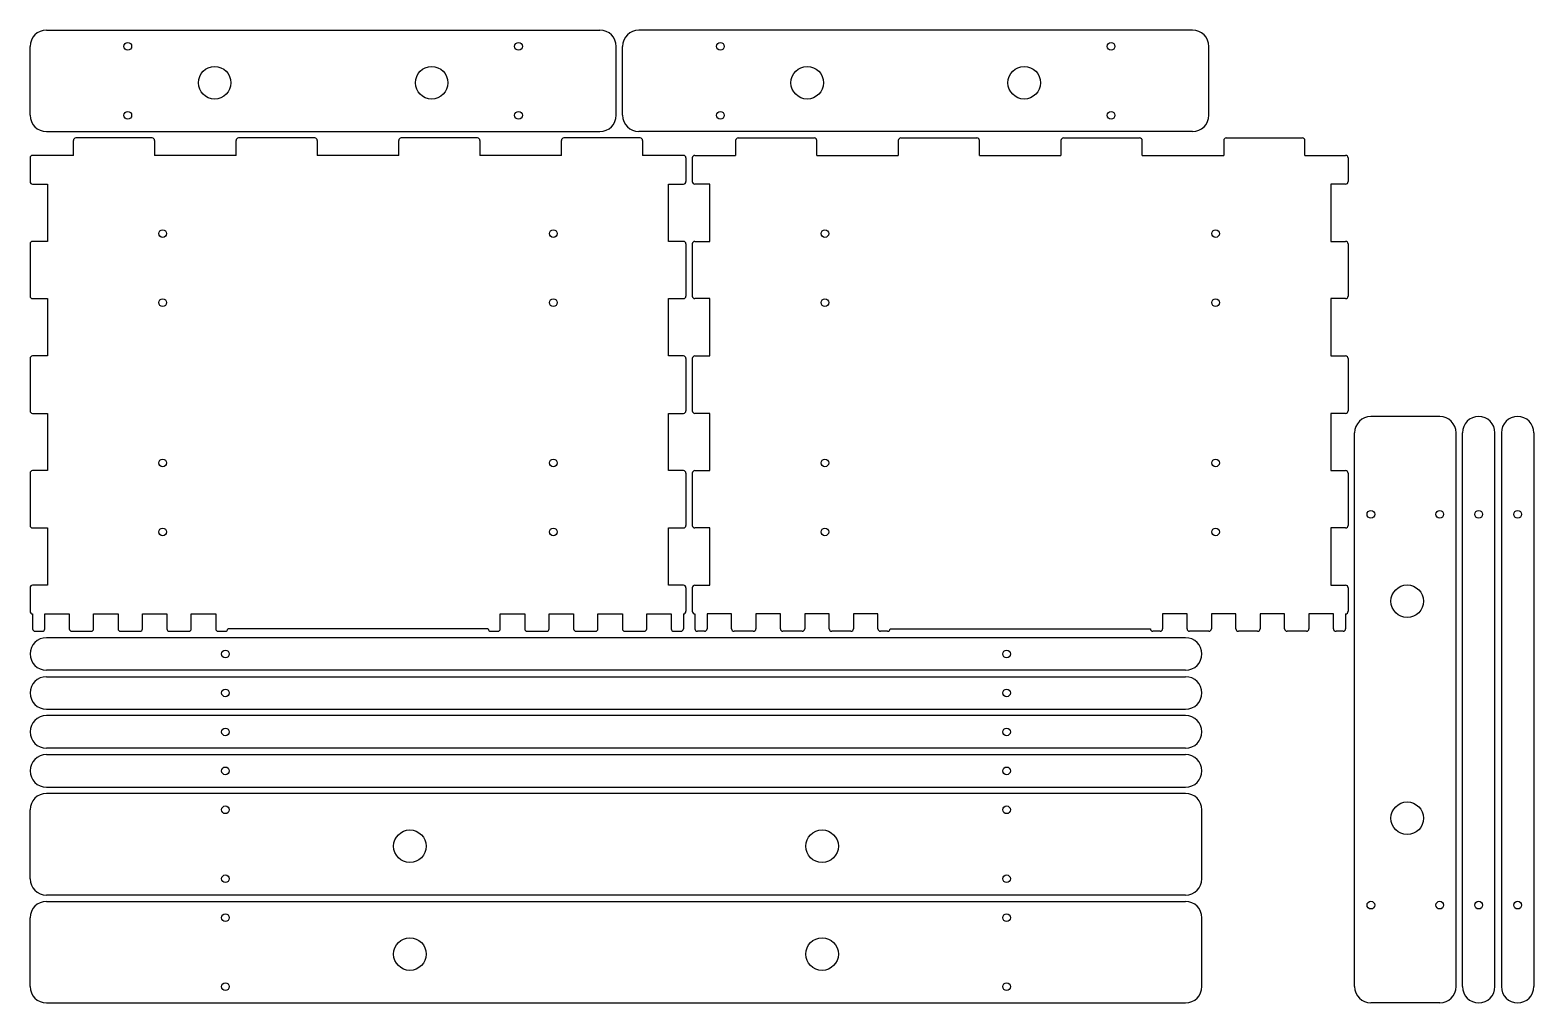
# Model space of a CAD drawing. Header units: millimetres. Extents: x 0 to 1174, y 0 to 759.
import ezdxf

# ---------------------------------------------------------------- set-up
doc = ezdxf.new("R2010")
doc.units = ezdxf.units.MM
doc.layers.add('SheetCutProfiles', color=7, linetype='CONTINUOUS')

msp = doc.modelspace()

# ---------------------------------------------------------------- linework, layer by layer
at = {"layer": 'SheetCutProfiles'}
for p, q in [((12.7, 759.2), (444.9, 759.2)), ((907.5, 759.2), (475.3, 759.2)), ((0, 692.7), (0, 746.5)), ((457.6, 692.7), (457.6, 746.5)), ((462.6, 692.7), (462.6, 746.5)), ((920.2, 692.7), (920.2, 746.5)), ((12.7, 680), (444.9, 680)), ((33.8, 661.4), (33.8, 673)), ((95.2, 675), (35.8, 675)), ((97.2, 673), (97.2, 661.4)), ((160.8, 661.4), (160.8, 673)), ((222.2, 675), (162.8, 675)), ((224.2, 673), (224.2, 661.4)), ((287.8, 661.4), (287.8, 673)), ((349.2, 675), (289.8, 675)), ((351.2, 673), (351.2, 661.4)), ((414.8, 661.4), (414.8, 673)), ((476.2, 675), (416.8, 675)), ((907.5, 680), (475.3, 680)), ((478.2, 673), (478.2, 661.4)), ((550.8, 673), (550.8, 661.4)), ((552.8, 675), (612.2, 675)), ((614.2, 661.4), (614.2, 673)), ((677.8, 673), (677.8, 661.4)), ((679.8, 675), (739.2, 675)), ((741.2, 661.4), (741.2, 673)), ((804.8, 673), (804.8, 661.4)), ((806.8, 675), (866.2, 675)), ((868.2, 661.4), (868.2, 673)), ((931.8, 673), (931.8, 661.4)), ((933.8, 675), (993.2, 675)), ((995.2, 661.4), (995.2, 673)), ((0, 659.4), (0, 641)), ((33.8, 661.4), (2, 661.4)), ((160.8, 661.4), (97.2, 661.4)), ((287.8, 661.4), (224.2, 661.4)), ((414.8, 661.4), (351.2, 661.4)), ((510, 661.4), (478.2, 661.4)), ((512, 659.4), (512, 641)), ((517, 659.4), (517, 641)), ((519, 661.4), (550.8, 661.4)), ((614.2, 661.4), (677.8, 661.4)), ((741.2, 661.4), (804.8, 661.4)), ((868.2, 661.4), (931.8, 661.4)), ((995.2, 661.4), (1027, 661.4)), ((1029, 659.4), (1029, 641)), ((2, 639), (13.6, 639)), ((13.6, 639), (13.6, 594.3)), ((498.4, 639), (510, 639)), ((498.4, 594.3), (498.4, 639)), ((530.6, 639), (519, 639)), ((530.6, 594.3), (530.6, 639)), ((1015.4, 639), (1015.4, 594.3)), ((1027, 639), (1015.4, 639)), ((0, 592.3), (0, 551.6)), ((13.6, 594.3), (2, 594.3)), ((510, 594.3), (498.4, 594.3)), ((512, 592.3), (512, 551.6)), ((517, 592.3), (517, 551.6)), ((519, 594.3), (530.6, 594.3)), ((1015.4, 594.3), (1027, 594.3)), ((1029, 592.3), (1029, 551.6)), ((2, 549.6), (13.6, 549.6)), ((13.6, 549.6), (13.6, 504.9)), ((498.4, 549.6), (510, 549.6)), ((498.4, 504.9), (498.4, 549.6)), ((530.6, 549.6), (519, 549.6)), ((530.6, 504.9), (530.6, 549.6)), ((1015.4, 549.6), (1015.4, 504.9)), ((1027, 549.6), (1015.4, 549.6)), ((13.6, 504.9), (2, 504.9)), ((510, 504.9), (498.4, 504.9)), ((519, 504.9), (530.6, 504.9)), ((1015.4, 504.9), (1027, 504.9)), ((0, 502.9), (0, 462.1)), ((512, 502.9), (512, 462.1)), ((517, 502.9), (517, 462.1)), ((1029, 502.9), (1029, 462.1)), ((2, 460.1), (13.6, 460.1)), ((13.6, 460.1), (13.6, 415.4)), ((498.4, 460.1), (510, 460.1)), ((498.4, 415.4), (498.4, 460.1)), ((530.6, 460.1), (519, 460.1)), ((530.6, 415.4), (530.6, 460.1)), ((1015.4, 460.1), (1015.4, 415.4)), ((1027, 460.1), (1015.4, 460.1)), ((1100.5, 457.6), (1046.7, 457.6)), ((1034, 12.7), (1034, 444.9)), ((1113.2, 12.7), (1113.2, 444.9)), ((1118.2, 12.7), (1118.2, 444.9)), ((1143.6, 12.7), (1143.6, 444.9)), ((1148.6, 444.9), (1148.6, 12.7)), ((1174, 444.9), (1174, 12.7)), ((0, 413.4), (0, 372.7)), ((13.6, 415.4), (2, 415.4)), ((510, 415.4), (498.4, 415.4)), ((512, 413.4), (512, 372.7)), ((517, 413.4), (517, 372.7)), ((519, 415.4), (530.6, 415.4)), ((1015.4, 415.4), (1027, 415.4)), ((1029, 413.4), (1029, 372.7)), ((2, 370.7), (13.6, 370.7)), ((13.6, 370.7), (13.6, 326)), ((498.4, 370.7), (510, 370.7)), ((498.4, 326), (498.4, 370.7)), ((530.6, 370.7), (519, 370.7)), ((530.6, 326), (530.6, 370.7)), ((1015.4, 370.7), (1015.4, 326)), ((1027, 370.7), (1015.4, 370.7)), ((0, 324), (0, 305.6)), ((13.6, 326), (2, 326)), ((510, 326), (498.4, 326)), ((512, 324), (512, 305.6)), ((517, 324), (517, 305.6)), ((519, 326), (530.6, 326)), ((1015.4, 326), (1027, 326)), ((1029, 324), (1029, 305.6)), ((2, 303.6), (2, 292)), ((11.5, 303.6), (30.6, 303.6)), ((11.5, 292), (11.5, 303.6)), ((30.6, 303.6), (30.6, 292)), ((49.6, 303.6), (68.7, 303.6)), ((49.6, 292), (49.6, 303.6)), ((68.7, 303.6), (68.7, 292)), ((87.7, 303.6), (106.8, 303.6)), ((87.7, 292), (87.7, 303.6)), ((106.8, 303.6), (106.8, 292)), ((125.8, 303.6), (144.9, 303.6)), ((125.8, 292), (125.8, 303.6)), ((144.9, 303.6), (144.9, 292)), ((367.1, 303.6), (386.2, 303.6)), ((367.1, 292), (367.1, 303.6)), ((386.2, 303.6), (386.2, 292)), ((405.2, 303.6), (424.3, 303.6)), ((405.2, 292), (405.2, 303.6)), ((424.3, 303.6), (424.3, 292)), ((443.3, 303.6), (462.4, 303.6)), ((443.3, 292), (443.3, 303.6)), ((462.4, 303.6), (462.4, 292)), ((481.4, 303.6), (500.5, 303.6)), ((481.4, 292), (481.4, 303.6)), ((500.5, 303.6), (500.5, 292)), ((510, 303.6), (510, 292)), ((519, 303.6), (519, 292)), ((528.5, 303.6), (528.5, 292)), ((547.6, 303.6), (528.5, 303.6)), ((547.6, 292), (547.6, 303.6)), ((566.6, 303.6), (566.6, 292)), ((585.7, 303.6), (566.6, 303.6)), ((585.7, 292), (585.7, 303.6)), ((604.7, 303.6), (604.7, 292)), ((623.8, 303.6), (604.7, 303.6)), ((623.8, 292), (623.8, 303.6)), ((642.8, 303.6), (642.8, 292)), ((661.9, 303.6), (642.8, 303.6)), ((661.9, 292), (661.9, 303.6)), ((884.1, 303.6), (884.1, 292)), ((903.2, 303.6), (884.1, 303.6)), ((903.2, 292), (903.2, 303.6)), ((922.2, 303.6), (922.2, 292)), ((941.3, 303.6), (922.2, 303.6)), ((941.3, 292), (941.3, 303.6)), ((960.3, 303.6), (960.3, 292)), ((979.4, 303.6), (960.3, 303.6)), ((979.4, 292), (979.4, 303.6)), ((998.4, 303.6), (998.4, 292)), ((1017.5, 303.6), (998.4, 303.6)), ((1017.5, 292), (1017.5, 303.6)), ((1027, 303.6), (1027, 292)), ((4, 290), (9.5, 290)), ((902.1, 285), (12.7, 285)), ((32.6, 290), (47.6, 290)), ((70.7, 290), (85.7, 290)), ((108.8, 290), (123.8, 290)), ((146.9, 290), (152.4, 290)), ((357.6, 292), (154.4, 292)), ((359.6, 290), (365.1, 290)), ((388.2, 290), (403.2, 290)), ((426.3, 290), (441.3, 290)), ((464.4, 290), (479.4, 290)), ((502.5, 290), (508, 290)), ((526.5, 290), (521, 290)), ((564.6, 290), (549.6, 290)), ((602.7, 290), (587.7, 290)), ((640.8, 290), (625.8, 290)), ((669.4, 290), (663.9, 290)), ((671.4, 292), (874.6, 292)), ((882.1, 290), (876.6, 290)), ((920.2, 290), (905.2, 290)), ((958.3, 290), (943.3, 290)), ((996.4, 290), (981.4, 290)), ((1025, 290), (1019.5, 290)), ((902.1, 259.6), (12.7, 259.6)), ((12.7, 254.6), (902.1, 254.6)), ((12.7, 229.2), (902.1, 229.2)), ((902.1, 224.2), (12.7, 224.2)), ((902.1, 198.8), (12.7, 198.8)), ((12.7, 193.8), (902.1, 193.8)), ((12.7, 168.4), (902.1, 168.4)), ((902.1, 163.4), (12.7, 163.4)), ((0, 96.9), (0, 150.7)), ((914.8, 96.9), (914.8, 150.7)), ((902.1, 84.2), (12.7, 84.2)), ((12.7, 79.2), (902.1, 79.2)), ((0, 12.7), (0, 66.5)), ((914.8, 12.7), (914.8, 66.5)), ((12.7, 0), (902.1, 0)), ((1100.5, 0), (1046.7, 0))]:
    msp.add_line(p, q, dxfattribs=at)
for centre, radius in [((76.3, 746.5), 3), ((381.3, 746.5), 3), ((538.9, 746.5), 3), ((843.9, 746.5), 3), ((144.1, 718.1), 12.7), ((313.5, 718.1), 12.7), ((606.7, 718.1), 12.7), ((776.1, 718.1), 12.7), ((76.3, 692.7), 3), ((381.3, 692.7), 3), ((538.9, 692.7), 3), ((843.9, 692.7), 3), ((103.5, 600.4), 3), ((408.5, 600.4), 3), ((620.5, 600.4), 3), ((925.5, 600.4), 3), ((103.5, 546.5), 3), ((408.5, 546.5), 3), ((620.5, 546.5), 3), ((925.5, 546.5), 3), ((103.5, 421.4), 3), ((408.5, 421.4), 3), ((620.5, 421.4), 3), ((925.5, 421.4), 3), ((1046.7, 381.3), 3), ((1100.5, 381.3), 3), ((1130.9, 381.3), 3), ((1161.3, 381.3), 3), ((103.5, 367.6), 3), ((408.5, 367.6), 3), ((620.5, 367.6), 3), ((925.5, 367.6), 3), ((1075.1, 313.5), 12.7), ((152.5, 272.3), 3), ((762.3, 272.3), 3), ((152.5, 241.9), 3), ((762.3, 241.9), 3), ((152.5, 211.5), 3), ((762.3, 211.5), 3), ((152.5, 181.1), 3), ((762.3, 181.1), 3), ((152.5, 150.7), 3), ((762.3, 150.7), 3), ((1075.1, 144.1), 12.7), ((296.5, 122.3), 12.7), ((618.3, 122.3), 12.7), ((152.5, 96.9), 3), ((762.3, 96.9), 3), ((1046.7, 76.3), 3), ((1100.5, 76.3), 3), ((1130.9, 76.3), 3), ((1161.3, 76.3), 3), ((152.5, 66.5), 3), ((762.3, 66.5), 3), ((296.5, 38.1), 12.7), ((618.3, 38.1), 12.7), ((152.5, 12.7), 3), ((762.3, 12.7), 3)]:
    msp.add_circle(centre, radius, dxfattribs=at)
for centre, radius, start, end in [((12.7, 746.5), 12.7, 90, 180), ((444.9, 746.5), 12.7, 0, 90), ((475.3, 746.5), 12.7, 90, 180), ((907.5, 746.5), 12.7, 0, 90), ((12.7, 692.7), 12.7, 180, -90), ((444.9, 692.7), 12.7, -90, 0), ((475.3, 692.7), 12.7, 180, -90), ((907.5, 692.7), 12.7, -90, 0), ((35.8, 673), 2, 90, 180), ((95.2, 673), 2, 0, 90), ((162.8, 673), 2, 90, 180), ((222.2, 673), 2, 0, 90), ((289.8, 673), 2, 90, 180), ((349.2, 673), 2, 0, 90), ((416.8, 673), 2, 90, 180), ((476.2, 673), 2, 0, 90), ((552.8, 673), 2, 90, 180), ((612.2, 673), 2, 0, 90), ((679.8, 673), 2, 90, 180), ((739.2, 673), 2, 0, 90), ((806.8, 673), 2, 90, 180), ((866.2, 673), 2, 0, 90), ((933.8, 673), 2, 90, 180), ((993.2, 673), 2, 0, 90), ((2, 659.4), 2, 90, 180), ((510, 659.4), 2, 0, 90), ((519, 659.4), 2, 90, 180), ((1027, 659.4), 2, 0, 90), ((2, 641), 2, 180, -90), ((510, 641), 2, -90, 0), ((519, 641), 2, 180, -90), ((1027, 641), 2, -90, 0), ((2, 592.3), 2, 90, 180), ((510, 592.3), 2, 0, 90), ((519, 592.3), 2, 90, 180), ((1027, 592.3), 2, 0, 90), ((2, 551.6), 2, 180, -90), ((510, 551.6), 2, -90, 0), ((519, 551.6), 2, 180, -90), ((1027, 551.6), 2, -90, 0), ((2, 502.9), 2, 90, 180), ((510, 502.9), 2, 0, 90), ((519, 502.9), 2, 90, 180), ((1027, 502.9), 2, 0, 90), ((2, 462.1), 2, 180, -90), ((510, 462.1), 2, -90, 0), ((519, 462.1), 2, 180, -90), ((1027, 462.1), 2, -90, 0), ((1046.7, 444.9), 12.7, 90, 180), ((1100.5, 444.9), 12.7, 0, 90), ((1130.9, 444.9), 12.7, 0, 180), ((1161.3, 444.9), 12.7, 0, 180), ((2, 413.4), 2, 90, 180), ((510, 413.4), 2, 0, 90), ((519, 413.4), 2, 90, 180), ((1027, 413.4), 2, 0, 90), ((2, 372.7), 2, 180, -90), ((510, 372.7), 2, -90, 0), ((519, 372.7), 2, 180, -90), ((1027, 372.7), 2, -90, 0), ((2, 324), 2, 90, 180), ((510, 324), 2, 0, 90), ((519, 324), 2, 90, 180), ((1027, 324), 2, 0, 90), ((2, 305.6), 2, 180, -90), ((510, 305.6), 2, -90, 0), ((519, 305.6), 2, 180, -90), ((1027, 305.6), 2, -90, 0), ((12.7, 272.3), 12.7, 90, -90), ((4, 292), 2, 180, -90), ((9.5, 292), 2, -90, 0), ((32.6, 292), 2, 180, -90), ((47.6, 292), 2, -90, 0), ((70.7, 292), 2, 180, -90), ((85.7, 292), 2, -90, 0), ((108.8, 292), 2, 180, -90), ((123.8, 292), 2, -90, 0), ((146.9, 292), 2, 180, -90), ((152.4, 292), 2, -90, 0), ((359.6, 292), 2, 180, -90), ((365.1, 292), 2, -90, 0), ((388.2, 292), 2, 180, -90), ((403.2, 292), 2, -90, 0), ((426.3, 292), 2, 180, -90), ((441.3, 292), 2, -90, 0), ((464.4, 292), 2, 180, -90), ((479.4, 292), 2, -90, 0), ((502.5, 292), 2, 180, -90), ((508, 292), 2, -90, 0), ((521, 292), 2, 180, -90), ((526.5, 292), 2, -90, 0), ((549.6, 292), 2, 180, -90), ((564.6, 292), 2, -90, 0), ((587.7, 292), 2, 180, -90), ((602.7, 292), 2, -90, 0), ((625.8, 292), 2, 180, -90), ((640.8, 292), 2, -90, 0), ((663.9, 292), 2, 180, -90), ((669.4, 292), 2, -90, 0), ((876.6, 292), 2, 180, -90), ((882.1, 292), 2, -90, 0), ((902.1, 272.3), 12.7, -90, 90), ((905.2, 292), 2, 180, -90), ((920.2, 292), 2, -90, 0), ((943.3, 292), 2, 180, -90), ((958.3, 292), 2, -90, 0), ((981.4, 292), 2, 180, -90), ((996.4, 292), 2, -90, 0), ((1019.5, 292), 2, 180, -90), ((1025, 292), 2, -90, 0), ((12.7, 241.9), 12.7, 90, -90), ((902.1, 241.9), 12.7, -90, 90), ((12.7, 211.5), 12.7, 90, -90), ((902.1, 211.5), 12.7, -90, 90), ((12.7, 181.1), 12.7, 90, -90), ((902.1, 181.1), 12.7, -90, 90), ((12.7, 150.7), 12.7, 90, 180), ((902.1, 150.7), 12.7, 0, 90), ((12.7, 96.9), 12.7, 180, -90), ((902.1, 96.9), 12.7, -90, 0), ((12.7, 66.5), 12.7, 90, 180), ((902.1, 66.5), 12.7, 0, 90), ((12.7, 12.7), 12.7, 180, -90), ((902.1, 12.7), 12.7, -90, 0), ((1046.7, 12.7), 12.7, 180, -90), ((1100.5, 12.7), 12.7, -90, 0), ((1130.9, 12.7), 12.7, 180, 0), ((1161.3, 12.7), 12.7, 180, 0)]:
    msp.add_arc(centre, radius, start, end, dxfattribs=at)

doc.saveas('drawing.dxf')
